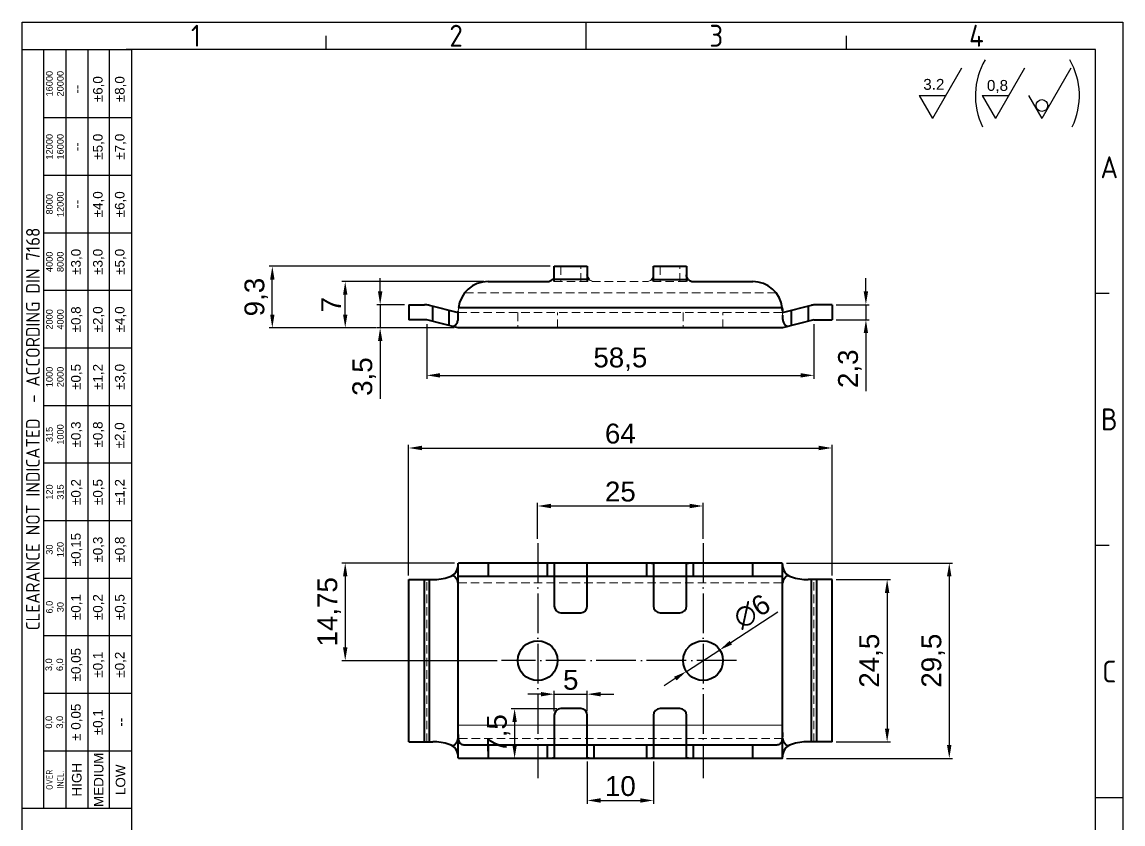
# Model space of a CAD drawing. Header units: millimetres. Extents: x 5003 to 5169, y 1207 to 1440.
# Drawn here: x 5002.6 to 5169, y 1318.4 to 1439.6 of the extents above; entities that cross this region are included whole.
import ezdxf
from ezdxf.enums import TextEntityAlignment as Align

# ---------------------------------------------------------------- set-up
doc = ezdxf.new("R2010")
doc.units = ezdxf.units.MM
doc.linetypes.add('ACAD_ISO04W100', pattern=[30, 24, -3, 0, -3])
doc.linetypes.add('HIDDEN', pattern=[1.905, 1.27, -0.635])
for name, color, linetype, lineweight in [('AM_0', 7, 'Continuous', 40), ('AM_4', 1, 'ACAD_ISO04W100', 25), ('AM_5', 1, 'Continuous', 25)]:
    doc.layers.add(name, color=color, linetype=linetype, lineweight=lineweight)
doc.styles.add('ACISOTS', font='isocp.shx', dxfattribs={"height": 1})
doc.styles.get("Standard").update_dxf_attribs({"font": 'arial.ttf'})
doc.dimstyles.new('ISO-25', dxfattribs={"dimtxt": 3, "dimasz": 2, "dimexe": 0.5, "dimexo": 0.625, "dimtad": 1, "dimtxsty": 'Standard', "dimcen": 2, "dimadec": 0, "dimazin": 0, "dimtfac": 1, "dimtmove": 0, "dimatfit": 3, "dimfxl": 1, "dimarcsym": 0})

# ---------------------------------------------------------------- blocks, each defined once
blk = doc.blocks.new('*D82')
at = {"layer": 'AM_5', "color": 0, "lineweight": -2, "ltscale": 0.25, "transparency": 16777216}
for p, q in [((5118.11, 1357.86), (5143.23, 1357.86)), ((5142.73, 1355.86), (5142.73, 1330.36)), ((5118.11, 1328.36), (5143.23, 1328.36))]:
    blk.add_line(p, q, dxfattribs=at)
at = {"layer": 'AM_5', "color": 0, "ltscale": 0.25, "transparency": 16777216}
for points in [[(5142.39, 1355.86), (5143.06, 1355.86), (5142.73, 1357.86)], [(5142.39, 1330.36), (5143.06, 1330.36), (5142.73, 1328.36)]]:
    blk.add_solid(points, dxfattribs=at)
at = {"layer": 'Defpoints', "color": 0, "ltscale": 0.25, "transparency": 16777216}
for p in [(5117.49, 1357.86), (5117.49, 1328.36), (5142.73, 1328.36)]:
    blk.add_point(p, dxfattribs=at)
at = {"layer": 'AM_5', "color": 0, "ltscale": 0.25, "transparency": 16777216, "insert": (5140.3, 1343.11), "char_height": 3, "attachment_point": 5, "rotation": 90}
blk.add_mtext('29,5', dxfattribs=at)
blk = doc.blocks.new('*D83')
at = {"layer": 'AM_5', "color": 0, "lineweight": -2, "ltscale": 0.25, "transparency": 16777216}
for p, q in [((5125.64, 1355.36), (5133.84, 1355.36)), ((5133.34, 1353.36), (5133.34, 1332.86)), ((5125.64, 1330.86), (5133.84, 1330.86))]:
    blk.add_line(p, q, dxfattribs=at)
at = {"layer": 'AM_5', "color": 0, "ltscale": 0.25, "transparency": 16777216}
for points in [[(5133, 1353.36), (5133.67, 1353.36), (5133.34, 1355.36)], [(5133, 1332.86), (5133.67, 1332.86), (5133.34, 1330.86)]]:
    blk.add_solid(points, dxfattribs=at)
at = {"layer": 'Defpoints', "color": 0, "ltscale": 0.25, "transparency": 16777216}
for p in [(5125.01, 1355.36), (5125.01, 1330.86), (5133.34, 1330.86)]:
    blk.add_point(p, dxfattribs=at)
at = {"layer": 'AM_5', "color": 0, "ltscale": 0.25, "transparency": 16777216, "insert": (5130.91, 1343.11), "char_height": 3, "attachment_point": 5, "rotation": 90}
blk.add_mtext('24,5', dxfattribs=at)
blk = doc.blocks.new('*D84')
at = {"layer": 'AM_5', "color": 0, "lineweight": -2, "ltscale": 0.25, "transparency": 16777216}
for p, q in [((5061.01, 1355.99), (5061.01, 1375.74)), ((5063.01, 1375.24), (5123.01, 1375.24)), ((5125.01, 1355.99), (5125.01, 1375.74))]:
    blk.add_line(p, q, dxfattribs=at)
at = {"layer": 'AM_5', "color": 0, "ltscale": 0.25, "transparency": 16777216}
for points in [[(5063.01, 1375.58), (5063.01, 1374.91), (5061.01, 1375.24)], [(5123.01, 1375.58), (5123.01, 1374.91), (5125.01, 1375.24)]]:
    blk.add_solid(points, dxfattribs=at)
at = {"layer": 'Defpoints', "color": 0, "ltscale": 0.25, "transparency": 16777216}
for p in [(5125.01, 1375.24), (5061.01, 1355.36), (5125.01, 1355.36)]:
    blk.add_point(p, dxfattribs=at)
at = {"layer": 'AM_5', "color": 0, "ltscale": 0.25, "transparency": 16777216, "insert": (5093.01, 1377.4), "char_height": 3, "attachment_point": 5}
blk.add_mtext('64', dxfattribs=at)
blk = doc.blocks.new('*D85')
at = {"layer": 'AM_5', "color": 0, "lineweight": -2, "ltscale": 0.25, "transparency": 16777216}
for p, q in [((5080.51, 1361.5), (5080.51, 1366.98)), ((5082.51, 1366.48), (5103.51, 1366.48)), ((5105.51, 1361.5), (5105.51, 1366.98))]:
    blk.add_line(p, q, dxfattribs=at)
at = {"layer": 'AM_5', "color": 0, "ltscale": 0.25, "transparency": 16777216}
for points in [[(5082.51, 1366.81), (5082.51, 1366.15), (5080.51, 1366.48)], [(5103.51, 1366.81), (5103.51, 1366.15), (5105.51, 1366.48)]]:
    blk.add_solid(points, dxfattribs=at)
at = {"layer": 'Defpoints', "color": 0, "ltscale": 0.25, "transparency": 16777216}
for p in [(5105.51, 1366.48), (5080.51, 1360.88), (5105.51, 1360.88)]:
    blk.add_point(p, dxfattribs=at)
at = {"layer": 'AM_5', "color": 0, "ltscale": 0.25, "transparency": 16777216, "insert": (5093.01, 1368.64), "char_height": 3, "attachment_point": 5}
blk.add_mtext('25', dxfattribs=at)
blk = doc.blocks.new('*D86')
at = {"layer": 'AM_5', "color": 0, "lineweight": -2, "ltscale": 0.25, "transparency": 16777216}
for p, q in [((5116.84, 1350.43), (5109.71, 1345.83)), ((5102.99, 1341.49), (5108.03, 1344.74)), ((5101.31, 1340.4), (5099.63, 1339.32))]:
    blk.add_line(p, q, dxfattribs=at)
at = {"layer": 'AM_5', "color": 0, "ltscale": 0.25, "transparency": 16777216}
for points in [[(5109.53, 1346.11), (5109.89, 1345.55), (5108.03, 1344.74)], [(5101.13, 1340.68), (5101.49, 1340.12), (5102.99, 1341.49)]]:
    blk.add_solid(points, dxfattribs=at)
at = {"layer": 'Defpoints', "color": 0, "ltscale": 0.25, "transparency": 16777216}
for p in [(5108.03, 1344.74), (5102.99, 1341.49)]:
    blk.add_point(p, dxfattribs=at)
at = {"layer": 'AM_5', "color": 0, "ltscale": 0.25, "transparency": 16777216, "insert": (5112.9, 1350.55), "char_height": 3, "attachment_point": 5, "rotation": 32.8595}
blk.add_mtext('∅6', dxfattribs=at)
blk = doc.blocks.new('*D87')
at = {"layer": 'AM_5', "color": 0, "lineweight": -2, "ltscale": 0.25, "transparency": 16777216}
for p, q in [((5130.13, 1398.89), (5130.13, 1400.89)), ((5125.64, 1396.89), (5130.63, 1396.89)), ((5130.13, 1396.89), (5130.13, 1394.59)), ((5125.64, 1394.59), (5130.63, 1394.59)), ((5130.13, 1392.59), (5130.13, 1383.83))]:
    blk.add_line(p, q, dxfattribs=at)
at = {"layer": 'AM_5', "color": 0, "ltscale": 0.25, "transparency": 16777216}
for points in [[(5129.79, 1398.89), (5130.46, 1398.89), (5130.13, 1396.89)], [(5129.79, 1392.59), (5130.46, 1392.59), (5130.13, 1394.59)]]:
    blk.add_solid(points, dxfattribs=at)
at = {"layer": 'Defpoints', "color": 0, "ltscale": 0.25, "transparency": 16777216}
for p in [(5125.01, 1396.89), (5125.01, 1394.59), (5130.13, 1394.59)]:
    blk.add_point(p, dxfattribs=at)
at = {"layer": 'AM_5', "color": 0, "ltscale": 0.25, "transparency": 16777216, "insert": (5127.7, 1387.21), "char_height": 3, "attachment_point": 5, "rotation": 90}
blk.add_mtext('2,3', dxfattribs=at)
blk = doc.blocks.new('*D88')
at = {"layer": 'AM_5', "color": 0, "lineweight": -2, "ltscale": 0.25, "transparency": 16777216}
for p, q in [((5056.7, 1398.89), (5056.7, 1400.89)), ((5060.39, 1396.89), (5056.2, 1396.89)), ((5056.7, 1396.89), (5056.7, 1393.39)), ((5067.89, 1393.39), (5056.2, 1393.39)), ((5056.7, 1391.39), (5056.7, 1382.66))]:
    blk.add_line(p, q, dxfattribs=at)
at = {"layer": 'AM_5', "color": 0, "ltscale": 0.25, "transparency": 16777216}
for points in [[(5056.37, 1398.89), (5057.04, 1398.89), (5056.7, 1396.89)], [(5056.37, 1391.39), (5057.04, 1391.39), (5056.7, 1393.39)]]:
    blk.add_solid(points, dxfattribs=at)
at = {"layer": 'Defpoints', "color": 0, "ltscale": 0.25, "transparency": 16777216}
for p in [(5061.01, 1396.89), (5056.7, 1393.39), (5068.51, 1393.39)]:
    blk.add_point(p, dxfattribs=at)
at = {"layer": 'AM_5', "color": 0, "ltscale": 0.25, "transparency": 16777216, "insert": (5054.28, 1386.03), "char_height": 3, "attachment_point": 5, "rotation": 90}
blk.add_mtext('3,5', dxfattribs=at)
blk = doc.blocks.new('*D89')
at = {"layer": 'AM_5', "color": 0, "lineweight": -2, "ltscale": 0.25, "transparency": 16777216}
for p, q in [((5063.76, 1393.97), (5063.76, 1385.71)), ((5122.26, 1393.97), (5122.26, 1385.71)), ((5065.76, 1386.21), (5120.26, 1386.21))]:
    blk.add_line(p, q, dxfattribs=at)
at = {"layer": 'AM_5', "color": 0, "ltscale": 0.25, "transparency": 16777216}
for points in [[(5065.76, 1386.55), (5065.76, 1385.88), (5063.76, 1386.21)], [(5120.26, 1386.55), (5120.26, 1385.88), (5122.26, 1386.21)]]:
    blk.add_solid(points, dxfattribs=at)
at = {"layer": 'Defpoints', "color": 0, "ltscale": 0.25, "transparency": 16777216}
for p in [(5063.76, 1394.59), (5122.26, 1394.59), (5122.26, 1386.21)]:
    blk.add_point(p, dxfattribs=at)
at = {"layer": 'AM_5', "color": 0, "ltscale": 0.25, "transparency": 16777216, "insert": (5093.01, 1388.64), "char_height": 3, "attachment_point": 5}
blk.add_mtext('58,5', dxfattribs=at)
blk = doc.blocks.new('*D90')
at = {"layer": 'AM_5', "color": 0, "lineweight": -2, "ltscale": 0.25, "transparency": 16777216}
for p, q in [((5083.01, 1335.49), (5083.01, 1338.55)), ((5088.01, 1335.49), (5088.01, 1338.55)), ((5081.01, 1338.05), (5079.01, 1338.05)), ((5083.01, 1338.05), (5088.01, 1338.05)), ((5090.01, 1338.05), (5092.01, 1338.05))]:
    blk.add_line(p, q, dxfattribs=at)
at = {"layer": 'AM_5', "color": 0, "ltscale": 0.25, "transparency": 16777216}
for points in [[(5081.01, 1338.38), (5081.01, 1337.72), (5083.01, 1338.05)], [(5090.01, 1338.38), (5090.01, 1337.72), (5088.01, 1338.05)]]:
    blk.add_solid(points, dxfattribs=at)
at = {"layer": 'Defpoints', "color": 0, "ltscale": 0.25, "transparency": 16777216}
for p in [(5088.01, 1338.05), (5083.01, 1334.86), (5088.01, 1334.86)]:
    blk.add_point(p, dxfattribs=at)
at = {"layer": 'AM_5', "color": 0, "ltscale": 0.25, "transparency": 16777216, "insert": (5085.51, 1340.2), "char_height": 3, "attachment_point": 5}
blk.add_mtext('5', dxfattribs=at)
blk = doc.blocks.new('*D91')
at = {"layer": 'AM_5', "color": 0, "lineweight": -2, "ltscale": 0.25, "transparency": 16777216}
for p, q in [((5083.39, 1335.86), (5076.53, 1335.86)), ((5077.03, 1333.86), (5077.03, 1330.36)), ((5081.39, 1328.36), (5076.53, 1328.36))]:
    blk.add_line(p, q, dxfattribs=at)
at = {"layer": 'AM_5', "color": 0, "ltscale": 0.25, "transparency": 16777216}
for points in [[(5076.69, 1333.86), (5077.36, 1333.86), (5077.03, 1335.86)], [(5076.69, 1330.36), (5077.36, 1330.36), (5077.03, 1328.36)]]:
    blk.add_solid(points, dxfattribs=at)
at = {"layer": 'Defpoints', "color": 0, "ltscale": 0.25, "transparency": 16777216}
for p in [(5084.01, 1335.86), (5077.03, 1328.36), (5082.01, 1328.36)]:
    blk.add_point(p, dxfattribs=at)
at = {"layer": 'AM_5', "color": 0, "ltscale": 0.25, "transparency": 16777216, "insert": (5074.61, 1332.11), "char_height": 3, "attachment_point": 5, "rotation": 90}
blk.add_mtext('7,5', dxfattribs=at)
blk = doc.blocks.new('*D92')
at = {"layer": 'AM_5', "color": 0, "lineweight": -2, "ltscale": 0.25, "transparency": 16777216}
for p, q in [((5088.01, 1327.87), (5088.01, 1321.5)), ((5098.01, 1327.87), (5098.01, 1321.5)), ((5090.01, 1322), (5096.01, 1322))]:
    blk.add_line(p, q, dxfattribs=at)
at = {"layer": 'AM_5', "color": 0, "ltscale": 0.25, "transparency": 16777216}
for points in [[(5090.01, 1322.33), (5090.01, 1321.66), (5088.01, 1322)], [(5096.01, 1322.33), (5096.01, 1321.66), (5098.01, 1322)]]:
    blk.add_solid(points, dxfattribs=at)
at = {"layer": 'Defpoints', "color": 0, "ltscale": 0.25, "transparency": 16777216}
for p in [(5088.01, 1328.49), (5098.01, 1328.49), (5098.01, 1322)]:
    blk.add_point(p, dxfattribs=at)
at = {"layer": 'AM_5', "color": 0, "ltscale": 0.25, "transparency": 16777216, "insert": (5093.01, 1324.15), "char_height": 3, "attachment_point": 5}
blk.add_mtext('10', dxfattribs=at)
blk = doc.blocks.new('*D93')
at = {"layer": 'AM_5', "color": 0, "lineweight": -2, "ltscale": 0.25, "transparency": 16777216}
for p, q in [((5072.39, 1400.39), (5050.92, 1400.39)), ((5051.42, 1395.39), (5051.42, 1398.39)), ((5055.58, 1393.39), (5050.92, 1393.39))]:
    blk.add_line(p, q, dxfattribs=at)
at = {"layer": 'AM_5', "color": 0, "ltscale": 0.25, "transparency": 16777216}
for points in [[(5051.09, 1398.39), (5051.75, 1398.39), (5051.42, 1400.39)], [(5051.09, 1395.39), (5051.75, 1395.39), (5051.42, 1393.39)]]:
    blk.add_solid(points, dxfattribs=at)
at = {"layer": 'Defpoints', "color": 0, "ltscale": 0.25, "transparency": 16777216}
for p in [(5051.42, 1400.39), (5073.01, 1400.39), (5056.2, 1393.39)]:
    blk.add_point(p, dxfattribs=at)
at = {"layer": 'AM_5', "color": 0, "ltscale": 0.25, "transparency": 16777216, "insert": (5049.3, 1396.89), "char_height": 3, "attachment_point": 5, "rotation": 90}
blk.add_mtext('7', dxfattribs=at)
blk = doc.blocks.new('*D94')
at = {"layer": 'AM_5', "color": 0, "lineweight": -2, "ltscale": 0.25, "transparency": 16777216}
for p, q in [((5082.39, 1402.69), (5039.9, 1402.69)), ((5040.4, 1395.39), (5040.4, 1400.69)), ((5056.08, 1393.39), (5039.9, 1393.39))]:
    blk.add_line(p, q, dxfattribs=at)
at = {"layer": 'AM_5', "color": 0, "ltscale": 0.25, "transparency": 16777216}
for points in [[(5040.07, 1400.69), (5040.73, 1400.69), (5040.4, 1402.69)], [(5040.07, 1395.39), (5040.73, 1395.39), (5040.4, 1393.39)]]:
    blk.add_solid(points, dxfattribs=at)
at = {"layer": 'Defpoints', "color": 0, "ltscale": 0.25, "transparency": 16777216}
for p in [(5040.4, 1402.69), (5083.01, 1402.69), (5056.7, 1393.39)]:
    blk.add_point(p, dxfattribs=at)
at = {"layer": 'AM_5', "color": 0, "ltscale": 0.25, "transparency": 16777216, "insert": (5037.97, 1398.04), "char_height": 3, "attachment_point": 5, "rotation": 90}
blk.add_mtext('9,3', dxfattribs=at)
blk = doc.blocks.new('*D95')
at = {"layer": 'AM_5', "color": 0, "lineweight": -2, "ltscale": 0.25, "transparency": 16777216}
for p, q in [((5067.92, 1357.86), (5050.92, 1357.86)), ((5051.42, 1355.86), (5051.42, 1345.11)), ((5074.41, 1343.11), (5050.92, 1343.11))]:
    blk.add_line(p, q, dxfattribs=at)
at = {"layer": 'AM_5', "color": 0, "ltscale": 0.25, "transparency": 16777216}
for points in [[(5051.09, 1355.86), (5051.75, 1355.86), (5051.42, 1357.86)], [(5051.09, 1345.11), (5051.75, 1345.11), (5051.42, 1343.11)]]:
    blk.add_solid(points, dxfattribs=at)
at = {"layer": 'Defpoints', "color": 0, "ltscale": 0.25, "transparency": 16777216}
for p in [(5068.54, 1357.86), (5051.42, 1343.11), (5075.03, 1343.11)]:
    blk.add_point(p, dxfattribs=at)
at = {"layer": 'AM_5', "color": 0, "ltscale": 0.25, "transparency": 16777216, "insert": (5048.99, 1350.49), "char_height": 3, "attachment_point": 5, "rotation": 90}
blk.add_mtext('14,75', dxfattribs=at)

msp = doc.modelspace()

# ---------------------------------------------------------------- linework, layer by layer
at = {"color": 135, "lineweight": 25}
for p, q in [((5002.563, 1206.924), (5002.563, 1439.589)), ((5002.563, 1439.589), (5168.989, 1439.589)), ((5087.846, 1435.449), (5087.846, 1439.589)), ((5168.989, 1439.589), (5168.989, 1206.924)), ((5048.517, 1435.449), (5048.517, 1437.519)), ((5127.176, 1435.449), (5127.176, 1437.519)), ((5005.875, 1320.773), (5005.875, 1435.449)), ((5009.187, 1435.449), (5009.187, 1320.773)), ((5012.499, 1435.449), (5012.499, 1320.773)), ((5015.811, 1320.773), (5015.811, 1435.449)), ((5019.123, 1425.099), (5005.875, 1425.099)), ((5019.123, 1416.405), (5005.875, 1416.405)), ((5019.123, 1407.711), (5005.875, 1407.711)), ((5019.123, 1399.017), (5005.875, 1399.017)), ((5166.919, 1398.603), (5164.849, 1398.603)), ((5019.123, 1390.324), (5005.875, 1390.324)), ((5019.123, 1381.63), (5005.875, 1381.63)), ((5019.123, 1372.936), (5005.875, 1372.936)), ((5019.123, 1364.242), (5005.875, 1364.242)), ((5166.919, 1360.516), (5164.849, 1360.516)), ((5019.123, 1355.548), (5005.875, 1355.548)), ((5019.123, 1346.854), (5005.875, 1346.854)), ((5019.123, 1338.16), (5005.875, 1338.16)), ((5019.123, 1329.466), (5005.875, 1329.466)), ((5164.849, 1322.429), (5168.989, 1322.429))]:
    msp.add_line(p, q, dxfattribs=at)
for p, q in [((5164.849, 1435.449), (5018.295, 1435.449)), ((5019.123, 1435.449), (5019.123, 1211.064)), ((5164.849, 1211.064), (5164.849, 1435.449))]:
    msp.add_line(p, q)
at = {"color": 7, "linetype": 'HIDDEN', "lineweight": 0}
for p, q in [((5084.014, 1402.692), (5084.014, 1400.392)), ((5087.014, 1400.392), (5087.014, 1402.692)), ((5099.014, 1402.692), (5099.014, 1400.392)), ((5102.014, 1400.392), (5102.014, 1402.692)), ((5083.014, 1400.392), (5097.014, 1400.392)), ((5103.014, 1400.392), (5098.014, 1400.392)), ((5116.537, 1398.692), (5069.491, 1398.692)), ((5068.514, 1395.692), (5117.514, 1395.692)), ((5077.514, 1395.692), (5077.514, 1393.392)), ((5083.514, 1393.392), (5083.514, 1395.692)), ((5102.514, 1395.692), (5102.514, 1393.392)), ((5108.514, 1393.392), (5108.514, 1395.692)), ((5063.764, 1330.865), (5063.764, 1355.365)), ((5068.514, 1354.865), (5117.514, 1354.865)), ((5122.264, 1330.865), (5122.264, 1355.365)), ((5117.514, 1331.365), (5068.514, 1331.365))]:
    msp.add_line(p, q, dxfattribs=at)
at = {"color": 7, "linetype": 'Continuous', "lineweight": 15}
msp.add_line((5117.514, 1395.892), (5117.514, 1395.315), dxfattribs=at)
at = {"color": 8, "linetype": 'Continuous', "lineweight": 15}
msp.add_line((5068.514, 1333.365), (5117.514, 1333.365), dxfattribs=at)
at = {"color": 135, "lineweight": 25}
msp.add_lwpolyline([(5019.123, 1435.449), (5019.123, 1320.773), (5002.563, 1320.773), (5002.563, 1435.449)], close=True, dxfattribs=at)
at = {"color": 7, "linetype": 'HIDDEN', "lineweight": 0, "flags": 128}
for points in [[(5082.903, 1400.935), (5082.845, 1400.837), (5082.728, 1400.692)], [(5068.542, 1396.392), (5068.539, 1396.363), (5068.514, 1395.892)]]:
    msp.add_lwpolyline(points, dxfattribs=at)
at = {"color": 7, "linetype": 'Continuous', "lineweight": 15}
for centre, start, end in [((5089.014, 1401.392), 224.427, 270), ((5097.014, 1401.392), 270, 315.573)]:
    msp.add_arc(centre, 1, start, end, dxfattribs=at)
for points in [[(5083.014, 1401.392), (5083.014, 1401.268), (5082.99, 1401.141), (5082.894, 1400.9), (5082.821, 1400.787), (5082.728, 1400.692)], [(5098.014, 1401.392), (5098.014, 1401.268), (5097.99, 1401.141), (5097.894, 1400.9), (5097.821, 1400.787), (5097.728, 1400.692)], [(5082.728, 1357.865), (5082.821, 1357.865), (5082.893, 1357.858), (5082.99, 1357.818), (5083.014, 1357.785), (5083.014, 1357.738)]]:
    msp.add_open_spline(points, degree=3, knots=[0, 0, 0, 0, 0.5, 0.5, 1, 1, 1, 1], dxfattribs=at)
for points in [[(5068.514, 1395.892), (5068.514, 1396.058), (5068.523, 1396.225), (5068.542, 1396.392)], [(5068.542, 1357.865), (5068.523, 1357.865), (5068.514, 1357.851), (5068.514, 1357.823)], [(5117.514, 1357.823), (5117.514, 1357.851), (5117.505, 1357.865), (5117.486, 1357.865)], [(5068.514, 1328.407), (5068.514, 1328.378), (5068.523, 1328.365), (5068.542, 1328.365)]]:
    msp.add_open_spline(points, degree=3, dxfattribs=at)
at = {"layer": 'AM_0'}
for p, q in [((5083.014, 1402.692), (5088.014, 1402.692)), ((5083.014, 1400.392), (5083.014, 1402.692)), ((5088.014, 1402.692), (5088.014, 1400.392)), ((5098.014, 1402.692), (5103.014, 1402.692)), ((5098.014, 1400.392), (5098.014, 1402.692)), ((5103.014, 1402.692), (5103.014, 1400.392)), ((5073.014, 1400.392), (5082.014, 1400.392)), ((5088.3, 1400.692), (5082.728, 1400.692)), ((5097.728, 1400.692), (5103.3, 1400.692)), ((5104.014, 1400.392), (5113.014, 1400.392)), ((5061.014, 1396.892), (5061.014, 1394.592)), ((5061.014, 1396.892), (5063.391, 1396.892)), ((5064.126, 1396.801), (5068.514, 1395.692)), ((5064.641, 1394.371), (5064.641, 1396.671)), ((5117.486, 1396.392), (5068.542, 1396.392)), ((5117.514, 1395.692), (5121.902, 1396.801)), ((5121.387, 1396.671), (5121.387, 1394.371)), ((5125.014, 1396.892), (5122.637, 1396.892)), ((5125.014, 1396.892), (5125.014, 1394.592)), ((5067.138, 1393.74), (5067.138, 1396.04)), ((5068.514, 1395.315), (5068.514, 1395.892)), ((5118.89, 1393.74), (5118.89, 1396.04)), ((5063.764, 1394.592), (5061.014, 1394.592)), ((5068.514, 1393.392), (5063.764, 1394.592)), ((5117.514, 1393.392), (5068.514, 1393.392)), ((5122.264, 1394.592), (5117.514, 1393.392)), ((5122.264, 1394.592), (5125.014, 1394.592)), ((5068.514, 1328.407), (5068.514, 1357.823)), ((5117.486, 1357.865), (5068.542, 1357.865)), ((5073.014, 1357.865), (5073.014, 1355.865)), ((5082.014, 1355.865), (5082.014, 1357.865)), ((5083.014, 1357.738), (5083.014, 1351.365)), ((5088.014, 1351.365), (5088.014, 1357.865)), ((5097.014, 1355.865), (5097.014, 1357.865)), ((5098.014, 1357.738), (5098.014, 1351.365)), ((5103.014, 1351.365), (5103.014, 1357.738)), ((5104.014, 1357.865), (5104.014, 1355.865)), ((5113.014, 1355.865), (5113.014, 1357.865)), ((5117.514, 1328.407), (5117.514, 1357.823)), ((5061.014, 1330.865), (5061.014, 1355.365)), ((5061.014, 1355.365), (5064.641, 1355.365)), ((5063.391, 1330.865), (5063.391, 1355.365)), ((5064.126, 1355.365), (5064.126, 1330.865)), ((5068.514, 1355.865), (5117.514, 1355.865)), ((5125.014, 1355.365), (5121.387, 1355.365)), ((5121.902, 1330.865), (5121.902, 1355.365)), ((5122.637, 1355.365), (5122.637, 1330.865)), ((5125.014, 1330.865), (5125.014, 1355.365)), ((5084.014, 1350.365), (5087.014, 1350.365)), ((5099.014, 1350.365), (5102.014, 1350.365)), ((5083.014, 1334.865), (5083.014, 1328.491)), ((5087.014, 1335.865), (5084.014, 1335.865)), ((5088.014, 1328.491), (5088.014, 1334.865)), ((5098.014, 1334.865), (5098.014, 1328.491)), ((5102.014, 1335.865), (5099.014, 1335.865)), ((5103.014, 1328.491), (5103.014, 1334.865)), ((5061.014, 1330.865), (5064.641, 1330.865)), ((5116.537, 1330.365), (5069.491, 1330.365)), ((5073.014, 1330.365), (5073.014, 1328.365)), ((5082.014, 1328.365), (5082.014, 1330.365)), ((5089.014, 1330.365), (5089.014, 1328.365)), ((5097.014, 1328.365), (5097.014, 1330.365)), ((5104.014, 1330.365), (5104.014, 1328.365)), ((5113.014, 1328.365), (5113.014, 1330.365)), ((5125.014, 1330.865), (5121.387, 1330.865)), ((5068.542, 1328.365), (5117.486, 1328.365))]:
    msp.add_line(p, q, dxfattribs=at)
at = {"layer": 'AM_0', "flags": 128}
for points in [[(5097.903, 1400.935), (5097.845, 1400.837), (5097.728, 1400.692)], [(5117.514, 1395.892), (5117.489, 1396.363), (5117.486, 1396.392)]]:
    msp.add_lwpolyline(points, dxfattribs=at)
at = {"layer": 'AM_0'}
for centre in [(5080.514, 1343.115), (5105.514, 1343.115)]:
    msp.add_circle(centre, 3, dxfattribs=at)
for centre, radius, start, end in [((5073.014, 1395.892), 4.5, 90, 173.62063), ((5082.014, 1401.392), 1, 270, 315.573), ((5104.014, 1401.392), 1, 224.427, 270), ((5113.014, 1395.892), 4.5, 6.37937, 90), ((5063.391, 1393.892), 3, 75.82194, 90), ((5122.637, 1393.892), 3, 90, 104.17806), ((5066.514, 1357.664), 2, 288.18969, 0), ((5119.514, 1357.664), 2, 180, 251.81031), ((5064.641, 1363.365), 8, 270, 288.18969), ((5067.008, 1354.605), 1.528, 9.78012, 66.1162), ((5119.02, 1354.605), 1.528, 113.8838, 170.21988), ((5121.387, 1363.365), 8, 251.81031, 270), ((5084.014, 1351.365), 1, 180, 270), ((5087.014, 1351.365), 1, 270, 0), ((5099.014, 1351.365), 1, 180, 270), ((5102.014, 1351.365), 1, 270, 0), ((5084.014, 1334.865), 1, 90, 180), ((5087.014, 1334.865), 1, 0, 90), ((5099.014, 1334.865), 1, 90, 180), ((5102.014, 1334.865), 1, 0, 90), ((5064.641, 1322.865), 8, 71.81031, 90), ((5066.514, 1328.565), 2, 0, 71.81031), ((5067.008, 1331.624), 1.528, 293.8838, 350.21988), ((5119.02, 1331.624), 1.528, 189.78012, 246.1162), ((5119.514, 1328.565), 2, 108.18969, 180), ((5121.387, 1322.865), 8, 90, 108.18969)]:
    msp.add_arc(centre, radius, start, end, dxfattribs=at)
for points, knots in [([(5088.3, 1400.692), (5088.207, 1400.787), (5088.134, 1400.899), (5088.038, 1401.14), (5088.014, 1401.268), (5088.014, 1401.392)], [0, 0, 0, 0, 0.5, 0.5, 1, 1, 1, 1]), ([(5103.3, 1400.692), (5103.207, 1400.787), (5103.134, 1400.899), (5103.038, 1401.14), (5103.014, 1401.268), (5103.014, 1401.392)], [0, 0, 0, 0, 0.5, 0.5, 1, 1, 1, 1]), ([(5067.627, 1393.617), (5067.811, 1393.667), (5067.967, 1393.738), (5068.155, 1393.887), (5068.209, 1393.942), (5068.301, 1394.066), (5068.34, 1394.136), (5068.434, 1394.359), (5068.47, 1394.531), (5068.509, 1394.904), (5068.514, 1395.103), (5068.514, 1395.315)], [0, 0, 0, 0, 0.25, 0.25, 0.375, 0.375, 0.5, 0.5, 0.75, 0.75, 1, 1, 1, 1]), ([(5117.514, 1395.315), (5117.514, 1395.103), (5117.519, 1394.904), (5117.557, 1394.534), (5117.593, 1394.361), (5117.718, 1394.064), (5117.81, 1393.936), (5118.058, 1393.74), (5118.216, 1393.667), (5118.401, 1393.617)], [0, 0, 0, 0, 0.25, 0.25, 0.5, 0.5, 0.75, 0.75, 1, 1, 1, 1]), ([(5097.728, 1357.865), (5097.821, 1357.865), (5097.893, 1357.858), (5097.99, 1357.818), (5098.014, 1357.785), (5098.014, 1357.738)], [0, 0, 0, 0, 0.5, 0.5, 1, 1, 1, 1]), ([(5103.014, 1357.738), (5103.014, 1357.785), (5103.037, 1357.818), (5103.134, 1357.858), (5103.207, 1357.865), (5103.3, 1357.865)], [0, 0, 0, 0, 0.5, 0.5, 1, 1, 1, 1]), ([(5069.491, 1330.365), (5069.291, 1330.365), (5069.122, 1330.396), (5068.845, 1330.55), (5068.744, 1330.669), (5068.6, 1331.007), (5068.561, 1331.217), (5068.518, 1331.713), (5068.514, 1331.987), (5068.514, 1332.288)], [0, 0, 0, 0, 0.25, 0.25, 0.5, 0.5, 0.75, 0.75, 1, 1, 1, 1]), ([(5117.514, 1332.288), (5117.514, 1331.987), (5117.51, 1331.713), (5117.467, 1331.217), (5117.428, 1331.008), (5117.285, 1330.67), (5117.183, 1330.55), (5116.905, 1330.396), (5116.737, 1330.365), (5116.537, 1330.365)], [0, 0, 0, 0, 0.25, 0.25, 0.5, 0.5, 0.75, 0.75, 1, 1, 1, 1]), ([(5083.014, 1328.491), (5083.014, 1328.445), (5082.99, 1328.412), (5082.894, 1328.372), (5082.821, 1328.365), (5082.728, 1328.365)], [0, 0, 0, 0, 0.5, 0.5, 1, 1, 1, 1]), ([(5088.3, 1328.365), (5088.207, 1328.365), (5088.134, 1328.372), (5088.038, 1328.412), (5088.014, 1328.445), (5088.014, 1328.491)], [0, 0, 0, 0, 0.5, 0.5, 1, 1, 1, 1]), ([(5098.014, 1328.491), (5098.014, 1328.445), (5097.99, 1328.412), (5097.894, 1328.372), (5097.821, 1328.365), (5097.728, 1328.365)], [0, 0, 0, 0, 0.5, 0.5, 1, 1, 1, 1]), ([(5103.3, 1328.365), (5103.207, 1328.365), (5103.134, 1328.372), (5103.038, 1328.412), (5103.014, 1328.445), (5103.014, 1328.491)], [0, 0, 0, 0, 0.5, 0.5, 1, 1, 1, 1])]:
    msp.add_open_spline(points, degree=3, knots=knots, dxfattribs=at)
for points in [[(5117.486, 1396.392), (5117.505, 1396.225), (5117.514, 1396.058), (5117.514, 1395.892)], [(5117.486, 1328.365), (5117.505, 1328.365), (5117.514, 1328.378), (5117.514, 1328.407)]]:
    msp.add_open_spline(points, degree=3, dxfattribs=at)
at = {"layer": 'AM_4', "ltscale": 0.25}
for p, q in [((5080.514, 1360.879), (5080.514, 1325.351)), ((5105.514, 1360.879), (5105.514, 1325.351)), ((5110.559, 1343.115), (5075.031, 1343.115))]:
    msp.add_line(p, q, dxfattribs=at)
at = {"layer": 'AM_5'}
for p, q in [((5144.584, 1432.638), (5140.182, 1425.012)), ((5154.118, 1432.638), (5149.716, 1425.012)), ((5161.129, 1432.638), (5156.726, 1425.012)), ((5138.181, 1428.478), (5142.183, 1428.478)), ((5138.181, 1428.478), (5140.182, 1425.012)), ((5147.715, 1428.478), (5151.717, 1428.478)), ((5147.715, 1428.478), (5149.716, 1425.012)), ((5154.725, 1428.478), (5156.726, 1425.012))]:
    msp.add_line(p, q, dxfattribs=at)
msp.add_circle((5156.734, 1426.976), 0.887, dxfattribs=at)
for centre, start, end in [((5157.45, 1428.471), 149.81687, 205.95777), ((5151.624, 1428.471), 334.04223, 30.18313)]:
    msp.add_arc(centre, 10.777, start, end, dxfattribs=at)

# ---------------------------------------------------------------- texts
at = {"color": 135, "lineweight": 25, "style": 'ACISOTS'}
for s, p in [('1', (5028.852, 1437.519)), ('2', (5068.181, 1437.519)), ('3', (5107.511, 1437.519)), ('4', (5146.84, 1437.519)), ('A', (5166.919, 1417.647)), ('B', (5166.919, 1379.56)), ('C', (5166.919, 1341.472))]:
    msp.add_text(s, height=3.312, dxfattribs=at).set_placement(p, align=Align.MIDDLE)
at = {"color": 135, "lineweight": 25, "attachment_point": 5, "rotation": 90}
for s, insert, char_height, width in [('16000\\P20000', (5007.531, 1430.274), 0.9936, 10.34986), ('±6,0', (5014.155, 1429.446), 1.449, 8.69388), ('±8,0', (5017.467, 1429.446), 1.449, 8.69388), ('--', (5010.843, 1429.446), 1.449, 8.69388), ('12000\\P16000', (5007.531, 1420.752), 0.9936, 8.69388), ('--', (5010.843, 1420.752), 1.449, 8.69388), ('±5,0', (5014.155, 1420.752), 1.449, 8.69388), ('±7,0', (5017.467, 1420.752), 1.449, 8.69388), ('8000\\P12000', (5007.531, 1412.058), 0.9936, 8.69388), ('±4,0', (5014.155, 1412.058), 1.449, 8.69388), ('±6,0', (5017.467, 1412.058), 1.449, 8.69388), ('--', (5010.843, 1412.058), 1.449, 8.69388), ('{\\Fisocp.shx|c0;CLEARANCE NOT INDICATED  - ACCORDING DIN 7168}', (5004.219, 1378.111), 2.06997, 114.6764), ('4000\\P8000', (5007.531, 1403.364), 0.9936, 8.69388), ('±3,0', (5010.843, 1403.364), 1.449, 8.69388), ('±3,0', (5014.155, 1403.364), 1.449, 8.69388), ('±5,0', (5017.467, 1403.364), 1.449, 8.69388), ('±0,8', (5010.843, 1394.671), 1.449, 8.69388), ('±2,0', (5014.155, 1394.671), 1.449, 8.69388), ('±4,0', (5017.467, 1394.671), 1.449, 8.69388), ('2000\\P4000', (5007.531, 1394.671), 0.9936, 8.69388), ('1000\\P2000', (5007.531, 1385.977), 0.9936, 8.69388), ('±0,5', (5010.843, 1385.977), 1.449, 8.69388), ('±1,2', (5014.155, 1385.977), 1.449, 8.69388), ('±3,0', (5017.467, 1385.977), 1.449, 8.69388), ('315\\P1000', (5007.531, 1377.283), 0.9936, 8.69388), ('±0,3', (5010.843, 1377.283), 1.449, 8.69388), ('±0,8', (5014.155, 1377.283), 1.449, 8.69388), ('±2,0', (5017.44, 1377.153), 1.449, 8.69388), ('120\\P315', (5007.531, 1368.589), 0.9936, 8.69388), ('±0,2', (5010.843, 1368.589), 1.449, 8.69388), ('±0,5', (5014.155, 1368.589), 1.449, 8.69388), ('±1,2', (5017.467, 1368.589), 1.449, 8.69388), ('±0,15', (5010.843, 1359.895), 1.449, 8.69388), ('±0,3', (5014.155, 1359.895), 1.449, 8.69388), ('±0,8', (5017.467, 1359.895), 1.449, 8.69388), ('30\\P120', (5007.531, 1359.895), 0.9936, 8.69388), ('±0,1', (5010.843, 1351.201), 1.449, 8.69388), ('±0,2', (5014.155, 1351.201), 1.449, 8.69388), ('±0,5', (5017.467, 1351.201), 1.449, 8.69388), ('6,0\\P30', (5007.531, 1351.201), 0.9936, 8.69388), ('±0,05', (5010.843, 1342.507), 1.449, 8.69388), ('3,0\\P6,0', (5007.531, 1342.507), 0.9936, 8.69388), ('±0,1', (5014.155, 1342.507), 1.449, 8.69388), ('±0,2', (5017.467, 1342.507), 1.449, 8.69388), ('± 0,05', (5010.843, 1333.813), 1.449, 8.69388), ('\\pt4.79529;±0,1', (5014.155, 1333.813), 1.44898, 8.69388), ('0,0\\P3,0', (5007.531, 1333.813), 0.9936, 8.69388), ('--', (5017.467, 1333.813), 1.449, 8.69388), ('MEDIUM', (5014.155, 1325.12), 1.449, 8.69388), ('{\\Fisocp.shx|c0;OVER\\PINCL.}', (5007.531, 1325.12), 0.99359, 8.69388), ('HIGH', (5010.843, 1325.12), 1.449, 8.69388), ('LOW', (5017.467, 1325.12), 1.449, 8.69388)]:
    msp.add_mtext(s, dxfattribs=dict(at, insert=insert, char_height=char_height, width=width))
at = {"layer": 'AM_5', "char_height": 1.6471, "attachment_point": 1}
for s, insert in [('3.2', (5138.799, 1430.995)), ('0,8', (5148.419, 1430.836))]:
    msp.add_mtext_dynamic_manual_height_columns(s, width=18.23779, gutter_width=12.5, heights=[0], dxfattribs=dict(at, insert=insert))

# ---------------------------------------------------------------- dimensions: what is measured, and where the dimension line sits
at = {"layer": 'AM_5', "ltscale": 0.25}
for base, p1, p2, picture, middle in [((5040.4, 1402.692), (5056.705, 1393.392), (5083.014, 1402.692), '*D94', (5037.972, 1398.042)), ((5051.421, 1400.392), (5056.205, 1393.392), (5073.014, 1400.392), '*D93', (5049.296, 1396.892)), ((5056.705, 1393.392), (5061.014, 1396.892), (5068.514, 1393.392), '*D88', (5054.277, 1386.026)), ((5130.126, 1394.592), (5125.014, 1396.892), (5125.014, 1394.592), '*D87', (5127.698, 1387.211)), ((5051.421, 1343.115), (5068.542, 1357.865), (5075.031, 1343.115), '*D95', (5048.993, 1350.49)), ((5142.727, 1328.365), (5117.486, 1357.865), (5117.486, 1328.365), '*D82', (5140.299, 1343.115)), ((5133.336, 1330.865), (5125.014, 1355.365), (5125.014, 1330.865), '*D83', (5130.908, 1343.115)), ((5077.028, 1328.365), (5084.014, 1335.865), (5082.014, 1328.365), '*D91', (5074.606, 1332.115))]:
    dim = msp.add_linear_dim(base=base, p1=p1, p2=p2, angle=90, dimstyle='ISO-25', dxfattribs=at)
    dim.commit()
    dim.dimension.update_dxf_attribs({"geometry": picture, "text_midpoint": middle})
for base, p1, p2, picture, middle in [((5122.264, 1386.215), (5063.764, 1394.592), (5122.264, 1394.592), '*D89', (5093.014, 1388.643)), ((5125.014, 1375.244), (5061.014, 1355.365), (5125.014, 1355.365), '*D84', (5093.014, 1377.401)), ((5105.514, 1366.48), (5080.514, 1360.879), (5105.514, 1360.879), '*D85', (5093.014, 1368.637)), ((5088.014, 1338.05), (5083.014, 1334.865), (5088.014, 1334.865), '*D90', (5085.514, 1340.201)), ((5098.014, 1321.998), (5088.014, 1328.491), (5098.014, 1328.491), '*D92', (5093.014, 1324.155))]:
    dim = msp.add_linear_dim(base=base, p1=p1, p2=p2, dimstyle='ISO-25', dxfattribs=at)
    dim.commit()
    dim.dimension.update_dxf_attribs({"geometry": picture, "text_midpoint": middle})
dim = msp.add_diameter_dim_2p(p1=(5102.994, 1341.487), p2=(5108.034, 1344.742), dimstyle='ISO-25', dxfattribs=at)
dim.commit()
dim.dimension.update_dxf_attribs({"geometry": '*D86', "text_midpoint": (5112.899, 1350.552)})

doc.saveas('drawing.dxf')
